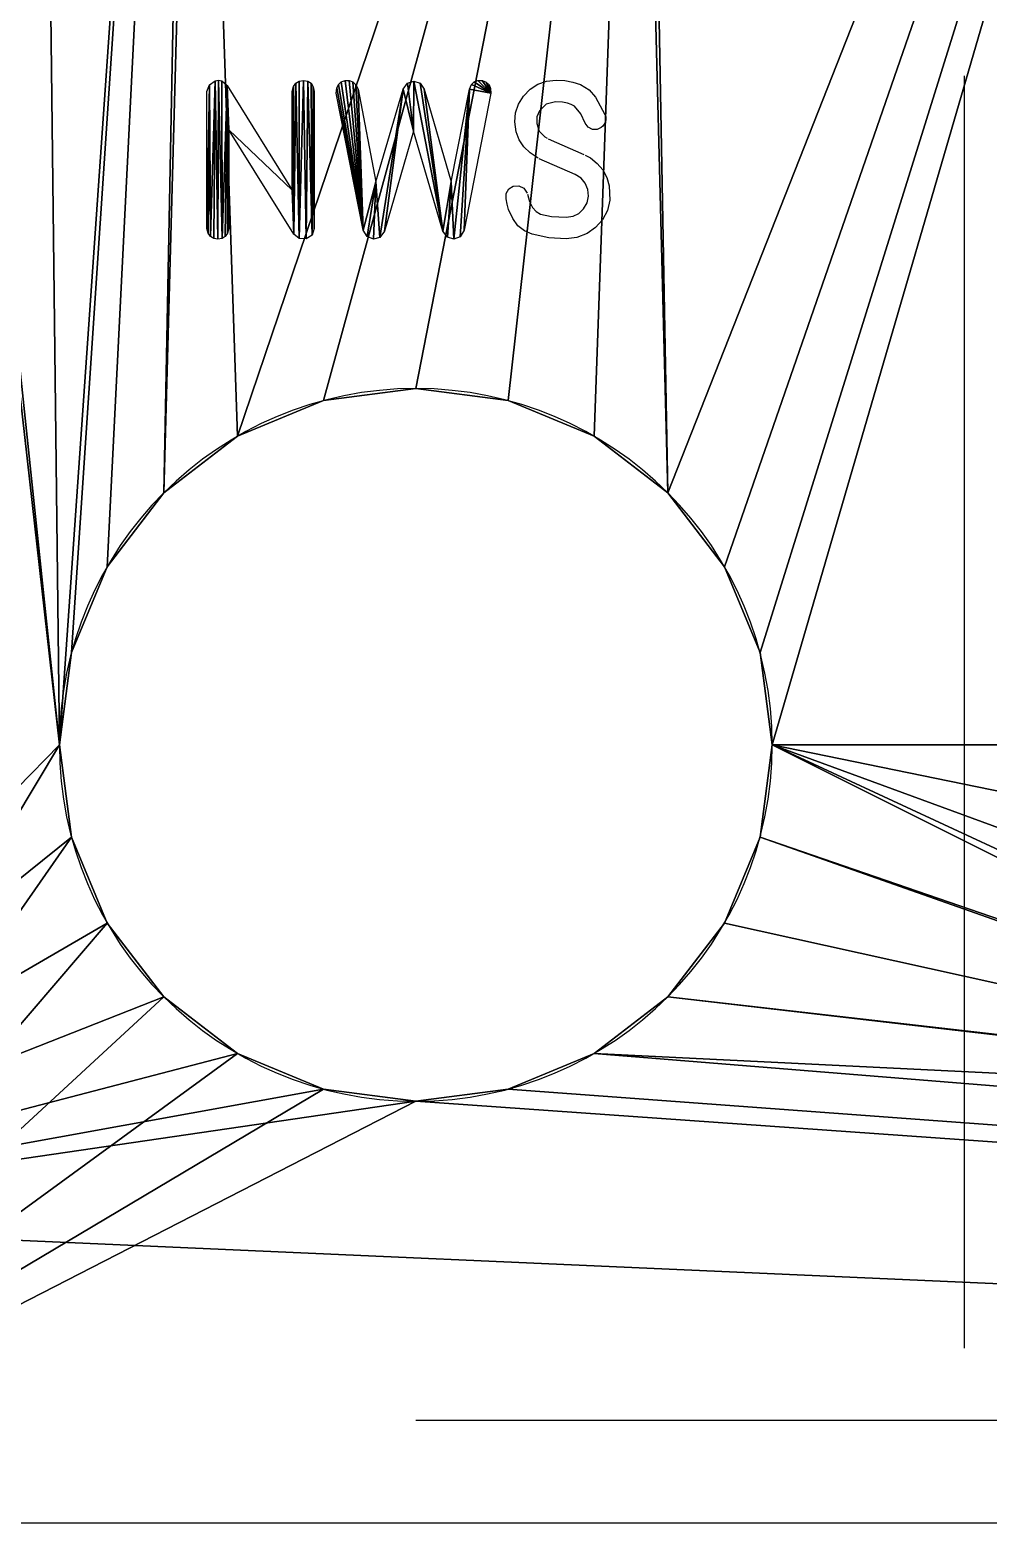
# Model space of a CAD drawing. Extents: x 61 to 207, y 170 to 265.
# Drawn here: x 79.5 to 96.98, y 169.72 to 196.96 of the extents above; entities that cross this region are included whole.
import ezdxf

# ---------------------------------------------------------------- set-up
doc = ezdxf.new("R2010")
doc.units = 0
doc.layers.get('0').update_dxf_attribs({"color": 13, "linetype": 'CONTINUOUS'})

# ---------------------------------------------------------------- blocks, each defined once
blk = doc.blocks.new('NWS')
for p, q in [((0, 2.714, 0.015), (0.048, 2.836, 0.015)), ((0.048, 2.836, 0.015), (0.151, 2.907, 0.015)), ((0.151, 2.907, 0.015), (0.213, 2.919, 0.015)), ((0.213, 2.919, 0.015), (0.269, 2.909, 0.015)), ((0.269, 2.909, 0.015), (0.366, 2.82, 0.015)), ((0.366, 2.82, 0.015), (1.554, 0.912, 0.015)), ((1.554, 2.714, 0.015), (1.577, 2.802, 0.015)), ((1.577, 2.802, 0.015), (1.619, 2.865, 0.015)), ((1.619, 2.865, 0.015), (1.68, 2.902, 0.015)), ((1.68, 2.902, 0.015), (1.76, 2.914, 0.015)), ((1.76, 2.914, 0.015), (1.839, 2.9, 0.015)), ((1.839, 2.9, 0.015), (1.898, 2.863, 0.015)), ((1.898, 2.863, 0.015), (1.936, 2.8, 0.015)), ((1.936, 2.8, 0.015), (1.953, 2.714, 0.015)), ((2.359, 2.681, 0.015), (2.369, 2.771, 0.015)), ((2.369, 2.771, 0.015), (2.4, 2.84, 0.015)), ((2.4, 2.84, 0.015), (2.45, 2.888, 0.015)), ((2.45, 2.888, 0.015), (2.521, 2.914, 0.015)), ((2.521, 2.914, 0.015), (2.596, 2.915, 0.015)), ((2.596, 2.915, 0.015), (2.66, 2.889, 0.015)), ((2.66, 2.889, 0.015), (2.713, 2.836, 0.015)), ((2.713, 2.836, 0.015), (2.755, 2.756, 0.015)), ((2.755, 2.756, 0.015), (3.082, 1.062, 0.015)), ((3.082, 1.062, 0.015), (3.577, 2.756, 0.015)), ((3.577, 2.756, 0.015), (3.656, 2.862, 0.015)), ((3.656, 2.862, 0.015), (3.772, 2.9, 0.015)), ((3.772, 2.9, 0.015), (3.886, 2.866, 0.015)), ((3.886, 2.866, 0.015), (3.96, 2.756, 0.015)), ((3.96, 2.756, 0.015), (4.455, 1.064, 0.015)), ((4.455, 1.064, 0.015), (4.786, 2.756, 0.015)), ((4.786, 2.756, 0.015), (4.823, 2.837, 0.015)), ((4.823, 2.837, 0.015), (4.874, 2.89, 0.015)), ((4.874, 2.89, 0.015), (4.94, 2.915, 0.015)), ((4.94, 2.915, 0.015), (5.019, 2.912, 0.015)), ((5.019, 2.912, 0.015), (5.094, 2.884, 0.015)), ((5.094, 2.884, 0.015), (5.146, 2.836, 0.015)), ((5.146, 2.836, 0.015), (5.174, 2.769, 0.015)), ((5.174, 2.769, 0.015), (5.178, 2.681, 0.015)), ((5.773, 2.629, 0.015), (5.895, 2.755, 0.015)), ((5.895, 2.755, 0.015), (6.036, 2.845, 0.015)), ((6.036, 2.845, 0.015), (6.193, 2.899, 0.015)), ((6.193, 2.899, 0.015), (6.369, 2.917, 0.015)), ((6.369, 2.917, 0.015), (6.525, 2.913, 0.015)), ((6.525, 2.913, 0.015), (6.672, 2.885, 0.015)), ((6.672, 2.885, 0.015), (6.815, 2.839, 0.015)), ((6.815, 2.839, 0.015), (6.972, 2.74, 0.015)), ((6.972, 2.74, 0.015), (7.088, 2.61, 0.015)), ((0, 0.216, 0.015), (0, 2.714, 0.015)), ((1.554, 0.912, 0.015), (1.554, 2.714, 0.015)), ((1.953, 2.714, 0.015), (1.953, 0.216, 0.015)), ((2.849, 0.183, 0.015), (2.359, 2.681, 0.015)), ((5.178, 2.681, 0.015), (4.689, 0.183, 0.015)), ((5.626, 2.323, 0.015), (5.68, 2.481, 0.015)), ((5.68, 2.481, 0.015), (5.773, 2.629, 0.015)), ((6.188, 2.479, 0.015), (6.065, 2.357, 0.015)), ((6.355, 2.521, 0.015), (6.188, 2.479, 0.015)), ((6.485, 2.517, 0.015), (6.355, 2.521, 0.015)), ((6.577, 2.501, 0.015), (6.485, 2.517, 0.015)), ((6.641, 2.478, 0.015), (6.577, 2.501, 0.015)), ((6.702, 2.445, 0.015), (6.641, 2.478, 0.015)), ((7.088, 2.61, 0.015), (7.259, 2.295, 0.015)), ((5.613, 2.156, 0.015), (5.626, 2.323, 0.015)), ((6.018, 2.248, 0.015), (6.014, 2.127, 0.015)), ((6.065, 2.357, 0.015), (6.018, 2.248, 0.015)), ((6.818, 2.303, 0.015), (6.702, 2.445, 0.015)), ((6.897, 2.135, 0.015), (6.818, 2.303, 0.015)), ((7.276, 2.192, 0.015), (7.257, 2.132, 0.015)), ((7.259, 2.295, 0.015), (7.272, 2.258, 0.015)), ((7.272, 2.258, 0.015), (7.276, 2.192, 0.015)), ((1.587, 0.111, 0.015), (0.399, 2.016, 0.015)), ((0.399, 2.016, 0.015), (0.399, 0.216, 0.015)), ((3.768, 1.988, 0.015), (3.238, 0.163, 0.015)), ((4.303, 0.163, 0.015), (3.768, 1.988, 0.015)), ((5.641, 1.979, 0.015), (5.613, 2.156, 0.015)), ((5.695, 1.832, 0.015), (5.641, 1.979, 0.015)), ((6.014, 2.127, 0.015), (6.061, 1.987, 0.015)), ((6.061, 1.987, 0.015), (6.161, 1.883, 0.015)), ((6.954, 2.06, 0.015), (6.897, 2.135, 0.015)), ((7.031, 2.022, 0.015), (6.954, 2.06, 0.015)), ((7.115, 2.019, 0.015), (7.031, 2.022, 0.015)), ((7.192, 2.053, 0.015), (7.115, 2.019, 0.015)), ((7.222, 2.079, 0.015), (7.192, 2.053, 0.015)), ((7.257, 2.132, 0.015), (7.222, 2.079, 0.015)), ((5.779, 1.703, 0.015), (5.695, 1.832, 0.015)), ((5.894, 1.591, 0.015), (5.779, 1.703, 0.015)), ((6.161, 1.883, 0.015), (6.205, 1.858, 0.015)), ((6.222, 1.851, 0.015), (6.876, 1.562, 0.015)), ((6.04, 1.497, 0.015), (5.894, 1.591, 0.015)), ((6.716, 1.199, 0.015), (6.061, 1.486, 0.015)), ((6.898, 1.552, 0.015), (6.924, 1.54, 0.015)), ((6.924, 1.54, 0.015), (6.946, 1.527, 0.015)), ((6.946, 1.527, 0.015), (6.968, 1.513, 0.015)), ((6.968, 1.513, 0.015), (6.992, 1.5, 0.015)), ((6.992, 1.5, 0.015), (7.118, 1.399, 0.015)), ((7.118, 1.399, 0.015), (7.218, 1.281, 0.015)), ((6.823, 1.132, 0.015), (6.716, 1.199, 0.015)), ((6.9, 1.038, 0.015), (6.823, 1.132, 0.015)), ((7.218, 1.281, 0.015), (7.291, 1.145, 0.015)), ((7.291, 1.145, 0.015), (7.338, 0.991, 0.015)), ((5.457, 0.755, 0.015), (5.459, 0.85, 0.015)), ((5.459, 0.85, 0.015), (5.507, 0.934, 0.015)), ((5.507, 0.934, 0.015), (5.587, 0.988, 0.015)), ((5.587, 0.988, 0.015), (5.685, 0.994, 0.015)), ((5.685, 0.994, 0.015), (5.779, 0.948, 0.015)), ((5.779, 0.948, 0.015), (5.84, 0.855, 0.015)), ((5.844, 0.842, 0.015), (5.885, 0.704, 0.015)), ((6.946, 0.924, 0.015), (6.9, 1.038, 0.015)), ((6.958, 0.801, 0.015), (6.946, 0.924, 0.015)), ((7.338, 0.991, 0.015), (7.349, 0.729, 0.015)), ((5.477, 0.656, 0.015), (5.457, 0.755, 0.015)), ((5.502, 0.559, 0.015), (5.477, 0.656, 0.015)), ((5.576, 0.394, 0.015), (5.502, 0.559, 0.015)), ((5.885, 0.704, 0.015), (5.938, 0.597, 0.015)), ((5.938, 0.597, 0.015), (6.003, 0.521, 0.015)), ((6.785, 0.487, 0.015), (6.87, 0.569, 0.015)), ((6.87, 0.569, 0.015), (6.932, 0.682, 0.015)), ((6.932, 0.682, 0.015), (6.958, 0.801, 0.015)), ((7.349, 0.729, 0.015), (7.304, 0.544, 0.015)), ((5.672, 0.264, 0.015), (5.576, 0.394, 0.015)), ((6.003, 0.521, 0.015), (6.081, 0.476, 0.015)), ((6.081, 0.476, 0.015), (6.283, 0.433, 0.015)), ((6.283, 0.433, 0.015), (6.552, 0.422, 0.015)), ((6.552, 0.422, 0.015), (6.679, 0.438, 0.015)), ((6.679, 0.438, 0.015), (6.785, 0.487, 0.015)), ((7.214, 0.373, 0.015), (7.088, 0.229, 0.015)), ((7.304, 0.544, 0.015), (7.214, 0.373, 0.015)), ((0.024, 0.129, 0.015), (0, 0.216, 0.015)), ((0.065, 0.067, 0.015), (0.024, 0.129, 0.015)), ((0.123, 0.03, 0.015), (0.065, 0.067, 0.015)), ((0.199, 0.018, 0.015), (0.123, 0.03, 0.015)), ((0.275, 0.03, 0.015), (0.199, 0.018, 0.015)), ((0.333, 0.067, 0.015), (0.275, 0.03, 0.015)), ((0.375, 0.129, 0.015), (0.333, 0.067, 0.015)), ((0.399, 0.216, 0.015), (0.375, 0.129, 0.015)), ((1.682, 0.028, 0.015), (1.587, 0.111, 0.015)), ((1.81, 0.027, 0.015), (1.682, 0.028, 0.015)), ((1.917, 0.094, 0.015), (1.81, 0.027, 0.015)), ((1.953, 0.216, 0.015), (1.917, 0.094, 0.015)), ((2.924, 0.066, 0.015), (2.849, 0.183, 0.015)), ((3.038, 0.021, 0.015), (2.924, 0.066, 0.015)), ((3.155, 0.051, 0.015), (3.038, 0.021, 0.015)), ((3.238, 0.163, 0.015), (3.155, 0.051, 0.015)), ((4.384, 0.053, 0.015), (4.303, 0.163, 0.015)), ((4.504, 0.021, 0.015), (4.384, 0.053, 0.015)), ((4.62, 0.064, 0.015), (4.504, 0.021, 0.015)), ((4.689, 0.183, 0.015), (4.62, 0.064, 0.015)), ((5.789, 0.169, 0.015), (5.672, 0.264, 0.015)), ((5.928, 0.109, 0.015), (5.789, 0.169, 0.015)), ((6.234, 0.046, 0.015), (5.928, 0.109, 0.015)), ((6.554, 0.025, 0.015), (6.234, 0.046, 0.015)), ((6.746, 0.049, 0.015), (6.554, 0.025, 0.015)), ((6.932, 0.121, 0.015), (6.746, 0.049, 0.015)), ((7.088, 0.229, 0.015), (6.932, 0.121, 0.015))]:
    blk.add_line(p, q)
mesh = blk.add_polyface()
corners = [(1.577, 2.802, 0.015), (1.554, 0.912, 0.015), (1.554, 2.714, 0.015), (0.048, 2.836, 0.015), (0, 0.216, 0.015), (0, 2.714, 0.015), (0.024, 0.129, 0.015), (0.065, 0.067, 0.015), (0.151, 2.907, 0.015), (0.123, 0.03, 0.015), (0.199, 0.018, 0.015), (0.213, 2.919, 0.015), (0.275, 0.03, 0.015), (0.269, 2.909, 0.015), (0.366, 2.82, 0.015), (0.333, 0.067, 0.015), (0.375, 0.129, 0.015), (0.399, 2.016, 0.015), (1.587, 0.111, 0.015), (1.619, 2.865, 0.015), (1.682, 0.028, 0.015), (1.68, 2.902, 0.015), (1.76, 2.914, 0.015), (1.81, 0.027, 0.015), (1.839, 2.9, 0.015), (1.917, 0.094, 0.015), (1.898, 2.863, 0.015), (1.936, 2.8, 0.015), (1.953, 0.216, 0.015), (1.953, 2.714, 0.015), (0.399, 0.216, 0.015)]
mesh.append_faces([[corners[k] for k in face] for face in [(0, 1, 2), (3, 4, 5), (28, 27, 29)]], dxfattribs={"vtx0": -1})
mesh.append_faces([[corners[k] for k in face] for face in [(4, 3, 6), (6, 3, 7), (7, 8, 9), (9, 8, 10), (10, 11, 12), (12, 14, 15), (15, 14, 16), (17, 1, 18), (18, 19, 20), (20, 22, 23), (23, 24, 25), (25, 27, 28)]], dxfattribs={"vtx0": -1, "vtx1": -1})
mesh.append_faces([[corners[k] for k in face] for face in [(16, 14, 17), (18, 1, 0)]], dxfattribs={"vtx0": -1, "vtx1": -1, "vtx2": -1})
mesh.append_faces([[corners[k] for k in face] for face in [(7, 3, 8), (10, 8, 11), (12, 11, 13), (12, 13, 14), (17, 14, 1), (18, 0, 19), (20, 19, 21), (20, 21, 22), (23, 22, 24), (25, 24, 26), (25, 26, 27)]], dxfattribs={"vtx0": -1, "vtx2": -1})
mesh.append_faces([[corners[k] for k in face] for face in [(30, 16, 17)]], dxfattribs={"vtx1": -1})
mesh = blk.add_polyface()
corners = [(2.369, 2.771, 0.015), (2.849, 0.183, 0.015), (2.359, 2.681, 0.015), (2.4, 2.84, 0.015), (2.45, 2.888, 0.015), (2.521, 2.914, 0.015), (2.596, 2.915, 0.015), (2.66, 2.889, 0.015), (2.713, 2.836, 0.015), (2.755, 2.756, 0.015), (3.082, 1.062, 0.015), (2.924, 0.066, 0.015), (3.038, 0.021, 0.015), (3.155, 0.051, 0.015), (3.577, 2.756, 0.015), (3.238, 0.163, 0.015), (3.768, 1.988, 0.015), (3.656, 2.862, 0.015), (3.772, 2.9, 0.015), (4.303, 0.163, 0.015), (3.886, 2.866, 0.015), (3.96, 2.756, 0.015), (4.455, 1.064, 0.015), (4.384, 0.053, 0.015), (4.504, 0.021, 0.015), (4.786, 2.756, 0.015), (4.62, 0.064, 0.015), (4.689, 0.183, 0.015), (5.178, 2.681, 0.015), (4.823, 2.837, 0.015), (4.874, 2.89, 0.015), (4.94, 2.915, 0.015), (5.019, 2.912, 0.015), (5.094, 2.884, 0.015), (5.146, 2.836, 0.015), (5.174, 2.769, 0.015)]
mesh.append_faces([[corners[k] for k in face] for face in [(0, 1, 2), (28, 34, 35)]], dxfattribs={"vtx0": -1})
mesh.append_faces([[corners[k] for k in face] for face in [(1, 10, 11), (11, 10, 12), (12, 10, 13), (13, 14, 15), (15, 14, 16), (16, 18, 19), (19, 22, 23), (23, 22, 24), (24, 25, 26), (26, 25, 27), (27, 25, 28)]], dxfattribs={"vtx0": -1, "vtx1": -1})
mesh.append_faces([[corners[k] for k in face] for face in [(1, 0, 3), (1, 3, 4), (1, 4, 5), (1, 5, 6), (1, 6, 7), (1, 7, 8), (1, 8, 9), (1, 9, 10), (13, 10, 14), (16, 14, 17), (16, 17, 18), (19, 18, 20), (19, 20, 21), (19, 21, 22), (24, 22, 25), (28, 25, 29), (28, 29, 30), (28, 30, 31), (28, 31, 32), (28, 32, 33), (28, 33, 34)]], dxfattribs={"vtx0": -1, "vtx2": -1})
blk = doc.blocks.new('GROUP_2')
for p, q in [((36, 26.396, 2), (36, 3.194, 2)), ((24.318, 20.475, 2), (24.318, 20.475)), ((26, 20.696, 2), (26, 20.696)), ((27.682, 20.475, 2), (27.682, 20.475)), ((22.75, 19.826, 2), (22.75, 19.826)), ((29.25, 19.826, 2), (29.25, 19.826)), ((21.404, 18.793, 2), (21.404, 18.793)), ((30.596, 18.793, 2), (30.596, 18.793)), ((20.371, 17.446, 2), (20.371, 17.446)), ((31.629, 17.446, 2), (31.629, 17.446)), ((19.721, 15.879, 2), (19.721, 15.879)), ((32.279, 15.879, 2), (32.279, 15.879)), ((19.5, 14.196, 2), (19.5, 14.196)), ((32.5, 14.196, 2), (32.5, 14.196)), ((19.721, 12.514, 2), (19.721, 12.514)), ((32.279, 12.514, 2), (32.279, 12.514)), ((20.371, 10.946, 2), (20.371, 10.946)), ((31.629, 10.946, 2), (31.629, 10.946)), ((21.404, 9.6, 2), (21.404, 9.6)), ((30.596, 9.6, 2), (30.596, 9.6)), ((22.75, 8.567, 2), (22.75, 8.567)), ((29.25, 8.567, 2), (29.25, 8.567)), ((24.318, 7.918, 2), (24.318, 7.918)), ((27.682, 7.918, 2), (27.682, 7.918)), ((26, 7.696, 2), (26, 7.696)), ((26, 1.876, 2), (47, 1.876, 2)), ((135, 0.006), (11, 0)), ((135, 0.006, 2), (11, 0, 2))]:
    blk.add_line(p, q)
at = {"extrusion": (0, 0, -1)}
for centre in [(-26, 14.196, -2), (-26, 14.196)]:
    blk.add_circle(centre, 6.5, dxfattribs=at)
at = {"color": 7}
blk.add_blockref('NWS', (22.191, 23.401, 2), dxfattribs=at)
mesh = blk.add_polyface()
corners = [(19, 56.813), (22.017, 50.296), (19.5, 14.196), (96, 56.813), (19.721, 15.879), (20.371, 17.446), (21.404, 18.793), (30.017, 50.296), (43.017, 50.296), (30.017, 41.296), (30.596, 18.793), (31.629, 17.446), (32.279, 15.879), (40.721, 15.879), (41.371, 17.446), (42.404, 18.793), (11, 95.013), (19, 82.813), (5.5, 84.006), (0, 10.999), (0, 83.999), (5.5, 10.999), (6.924, 84.194), (6.924, 10.812), (8.25, 10.263), (8.25, 84.743), (9.389, 9.389), (9.389, 85.617), (10.263, 8.25), (10.263, 86.756), (10.813, 6.923), (10.813, 88.083), (11, 5.5), (11, 89.506), (11, 0), (43.017, 42.296), (22.017, 41.296), (22.75, 19.826)]
mesh.append_faces([[corners[k] for k in face] for face in [(18, 19, 20)]], dxfattribs={"vtx0": -1})
mesh.append_faces([[corners[k] for k in face] for face in [(4, 1, 5), (5, 1, 6), (7, 8, 9), (10, 8, 11), (11, 8, 12), (13, 8, 14), (14, 8, 15), (19, 18, 21), (21, 22, 23), (23, 22, 24), (24, 25, 26), (26, 27, 28), (28, 29, 30), (30, 31, 32), (32, 16, 34), (35, 15, 8), (36, 6, 1)]], dxfattribs={"vtx0": -1, "vtx1": -1})
mesh.append_faces([[corners[k] for k in face] for face in [(0, 1, 2), (9, 8, 10), (34, 16, 2), (2, 16, 0)]], dxfattribs={"vtx0": -1, "vtx1": -1, "vtx2": -1})
mesh.append_faces([[corners[k] for k in face] for face in [(1, 0, 3), (16, 17, 0), (21, 18, 22), (24, 22, 25), (26, 25, 27), (28, 27, 29), (30, 29, 31), (32, 31, 33), (32, 33, 16), (37, 36, 9)]], dxfattribs={"vtx0": -1, "vtx2": -1})
at = {"color": 250}
mesh = blk.add_polyface(dxfattribs=at)
corners = [(22.017, 41.296, 2), (22.75, 19.826, 2), (30.017, 41.296, 2), (30.596, 18.793, 2), (30.017, 50.296, 2), (43.017, 42.296, 2), (43.75, 19.826, 2), (51.017, 42.296, 2), (19, 56.813, 2), (22.017, 50.296, 2), (96, 56.813, 2), (19.5, 14.196, 2), (19.721, 15.879, 2), (20.371, 17.446, 2), (21.404, 18.793, 2), (43.017, 50.296, 2), (31.629, 17.446, 2), (32.279, 15.879, 2), (40.721, 15.879, 2), (41.371, 17.446, 2), (42.404, 18.793, 2), (11, 5.5, 2), (11, 89.506, 2), (11, 95.013, 2), (19, 82.813, 2), (0, 10.999, 2), (5.5, 84.006, 2), (0, 83.999, 2), (5.5, 10.999, 2), (6.924, 84.194, 2), (6.924, 10.812, 2), (8.25, 10.263, 2), (8.25, 84.743, 2), (9.389, 9.389, 2), (9.389, 85.617, 2), (10.263, 8.25, 2), (10.263, 86.756, 2), (10.813, 6.923, 2), (10.813, 88.083, 2)]
mesh.append_faces([[corners[k] for k in face] for face in [(25, 26, 27)]], dxfattribs={"vtx0": -1, "color": 250})
mesh.append_faces([[corners[k] for k in face] for face in [(0, 1, 2), (2, 3, 4), (5, 6, 7), (8, 9, 10), (9, 14, 0), (15, 20, 5), (22, 11, 23), (24, 23, 8), (26, 28, 29), (29, 31, 32), (32, 33, 34), (34, 35, 36), (36, 37, 38), (38, 21, 22)]], dxfattribs={"vtx0": -1, "vtx1": -1, "color": 250})
mesh.append_faces([[corners[k] for k in face] for face in [(9, 8, 11), (15, 4, 3), (21, 11, 22), (23, 11, 8)]], dxfattribs={"vtx0": -1, "vtx1": -1, "vtx2": -1, "color": 250})
mesh.append_faces([[corners[k] for k in face] for face in [(9, 12, 13), (9, 13, 14), (15, 3, 16), (15, 16, 17), (15, 18, 19), (15, 19, 20), (26, 25, 28), (29, 28, 30), (29, 30, 31), (32, 31, 33), (34, 33, 35), (36, 35, 37), (38, 37, 21)]], dxfattribs={"vtx0": -1, "vtx2": -1, "color": 250})
mesh = blk.add_polyface()
corners = [(22.017, 50.296), (96, 56.813), (30.017, 50.296), (43.017, 50.296), (51.017, 50.296), (64.017, 50.296), (51.017, 42.296), (51.596, 18.793), (52.629, 17.446), (53.279, 15.879), (61.721, 15.879), (62.371, 17.446), (63.404, 18.793), (72.017, 50.296), (85, 50.296), (72.017, 42.296), (72.596, 18.793), (73.629, 17.446), (74.279, 15.879), (82.721, 15.879), (83.371, 17.446), (84.404, 18.793), (19, 82.813), (11, 95.013), (135, 95.011), (96, 82.813), (85, 42.296), (85.75, 19.826), (93.017, 42.296), (87.318, 20.475), (89, 20.696), (64.017, 42.296), (64.75, 19.826), (66.318, 20.475), (68, 20.696), (69.682, 20.475), (71.25, 19.826), (43.75, 19.826), (43.017, 42.296), (45.318, 20.475), (47, 20.696), (48.682, 20.475), (50.25, 19.826)]
mesh.append_faces([[corners[k] for k in face] for face in [(0, 1, 2), (3, 1, 4), (4, 5, 6), (7, 5, 8), (8, 5, 9), (10, 5, 11), (11, 5, 12), (5, 1, 13), (13, 14, 15), (16, 14, 17), (17, 14, 18), (19, 14, 20), (20, 14, 21), (22, 24, 25), (26, 21, 14), (29, 28, 30), (31, 12, 5), (33, 15, 34), (34, 15, 35), (35, 15, 36), (37, 6, 39), (39, 6, 40), (40, 6, 41), (41, 6, 42)]], dxfattribs={"vtx0": -1, "vtx1": -1})
mesh.append_faces([[corners[k] for k in face] for face in [(2, 1, 3), (4, 1, 5), (6, 5, 7), (13, 1, 14), (15, 14, 16)]], dxfattribs={"vtx0": -1, "vtx1": -1, "vtx2": -1})
mesh.append_faces([[corners[k] for k in face] for face in [(22, 23, 24), (27, 26, 28), (32, 31, 15), (37, 38, 6)]], dxfattribs={"vtx0": -1, "vtx2": -1})
mesh = blk.add_polyface(dxfattribs=at)
corners = [(51.017, 42.296, 2), (45.318, 20.475, 2), (47, 20.696, 2), (48.682, 20.475, 2), (50.25, 19.826, 2), (51.596, 18.793, 2), (51.017, 50.296, 2), (64.017, 42.296, 2), (64.75, 19.826, 2), (72.017, 42.296, 2), (66.318, 20.475, 2), (68, 20.696, 2), (69.682, 20.475, 2), (71.25, 19.826, 2), (72.596, 18.793, 2), (72.017, 50.296, 2), (85, 42.296, 2), (85.75, 19.826, 2), (93.017, 42.296, 2), (87.318, 20.475, 2), (89, 20.696, 2), (96, 56.813, 2), (22.017, 50.296, 2), (30.017, 50.296, 2), (43.017, 50.296, 2), (64.017, 50.296, 2), (52.629, 17.446, 2), (53.279, 15.879, 2), (61.721, 15.879, 2), (62.371, 17.446, 2), (63.404, 18.793, 2), (85, 50.296, 2), (73.629, 17.446, 2), (74.279, 15.879, 2), (82.721, 15.879, 2), (83.371, 17.446, 2), (84.404, 18.793, 2), (11, 95.013, 2), (19, 82.813, 2), (124.235, 95.011, 2), (96, 82.813, 2)]
mesh.append_faces([[corners[k] for k in face] for face in [(0, 5, 6), (7, 8, 9), (9, 14, 15), (16, 17, 18), (25, 30, 7), (31, 36, 16), (37, 38, 39)]], dxfattribs={"vtx0": -1, "vtx1": -1, "color": 250})
mesh.append_faces([[corners[k] for k in face] for face in [(21, 23, 24), (21, 6, 25), (25, 6, 5), (21, 15, 31), (31, 15, 14)]], dxfattribs={"vtx0": -1, "vtx1": -1, "vtx2": -1, "color": 250})
mesh.append_faces([[corners[k] for k in face] for face in [(0, 1, 2), (0, 2, 3), (0, 3, 4), (9, 8, 10), (9, 10, 11), (9, 11, 12), (9, 12, 13), (18, 17, 19), (18, 19, 20), (21, 22, 23), (21, 24, 6), (25, 5, 26), (25, 26, 27), (25, 28, 29), (25, 29, 30), (21, 25, 15), (31, 14, 32), (31, 32, 33), (31, 34, 35), (31, 35, 36), (39, 38, 40)]], dxfattribs={"vtx0": -1, "vtx2": -1, "color": 250})
mesh = blk.add_polyface()
corners = [(19.5, 14.196), (22.017, 50.296), (19.721, 15.879), (32.279, 15.879), (43.017, 50.296), (32.5, 14.196), (40.5, 14.196), (40.721, 15.879), (53.279, 15.879), (64.017, 50.296), (53.5, 14.196), (61.5, 14.196), (61.721, 15.879), (74.279, 15.879), (85, 50.296), (74.5, 14.196), (82.5, 14.196), (82.721, 15.879), (11, 0), (19.721, 12.514), (20.371, 10.946), (21.404, 9.6), (22.75, 8.567), (24.318, 7.918), (26, 7.696), (135, 0.006), (27.682, 7.918), (29.25, 8.567), (47, 7.696), (30.596, 9.6), (45.318, 7.918), (31.629, 10.946), (32.279, 12.514), (43.75, 8.567), (42.404, 9.6), (41.371, 10.946), (40.721, 12.514), (48.682, 7.918), (50.25, 8.567), (68, 7.696), (51.596, 9.6), (66.318, 7.918), (52.629, 10.946), (53.279, 12.514), (64.75, 8.567), (63.404, 9.6), (62.371, 10.946), (61.721, 12.514), (87.318, 7.918), (72.596, 9.6), (73.629, 10.946), (74.279, 12.514), (85.75, 8.567), (84.404, 9.6), (83.371, 10.946), (82.721, 12.514), (84.404, 18.793), (85, 42.296), (85.75, 19.826), (93.017, 42.296), (87.318, 20.475), (63.404, 18.793), (64.017, 42.296), (64.75, 19.826), (72.017, 42.296), (66.318, 20.475), (71.25, 19.826), (72.596, 18.793), (42.404, 18.793), (43.017, 42.296), (43.75, 19.826), (50.25, 19.826), (51.017, 42.296), (51.596, 18.793), (21.404, 18.793), (22.017, 41.296), (22.75, 19.826), (30.017, 41.296), (24.318, 20.475), (26, 20.696), (27.682, 20.475), (29.25, 19.826), (30.596, 18.793)]
mesh.append_faces([[corners[k] for k in face] for face in [(0, 1, 2), (3, 4, 5), (6, 4, 7), (8, 9, 10), (11, 9, 12), (13, 14, 15), (16, 14, 17), (18, 24, 25), (28, 29, 30), (30, 32, 33), (33, 5, 34), (34, 5, 35), (35, 5, 36), (36, 5, 6), (39, 40, 41), (41, 43, 44), (44, 10, 45), (45, 10, 46), (46, 10, 47), (47, 10, 11), (48, 51, 52), (52, 15, 53), (53, 15, 54), (54, 15, 55), (55, 15, 16), (56, 57, 58), (58, 59, 60), (61, 62, 63), (63, 64, 65), (66, 64, 67), (68, 69, 70), (71, 72, 73), (74, 75, 76), (76, 77, 78), (78, 77, 79), (79, 77, 80), (80, 77, 81), (81, 77, 82)]], dxfattribs={"vtx0": -1, "vtx1": -1})
mesh.append_faces([[corners[k] for k in face] for face in [(5, 4, 6), (10, 9, 11), (15, 14, 16), (25, 27, 28), (25, 38, 39)]], dxfattribs={"vtx0": -1, "vtx1": -1, "vtx2": -1})
mesh.append_faces([[corners[k] for k in face] for face in [(18, 0, 19), (18, 19, 20), (18, 20, 21), (18, 21, 22), (18, 22, 23), (18, 23, 24), (25, 24, 26), (25, 26, 27), (28, 27, 29), (30, 29, 31), (30, 31, 32), (33, 32, 5), (25, 28, 37), (25, 37, 38), (39, 38, 40), (41, 40, 42), (41, 42, 43), (44, 43, 10), (48, 49, 50), (48, 50, 51), (52, 51, 15)]], dxfattribs={"vtx0": -1, "vtx2": -1})
mesh = blk.add_polyface(dxfattribs=at)
corners = [(22.75, 19.826, 2), (22.017, 41.296, 2), (21.404, 18.793, 2), (30.017, 41.296, 2), (24.318, 20.475, 2), (26, 20.696, 2), (27.682, 20.475, 2), (29.25, 19.826, 2), (30.596, 18.793, 2), (43.75, 19.826, 2), (43.017, 42.296, 2), (42.404, 18.793, 2), (51.017, 42.296, 2), (45.318, 20.475, 2), (50.25, 19.826, 2), (51.596, 18.793, 2), (22.017, 50.296, 2), (19.5, 14.196, 2), (19.721, 15.879, 2), (43.017, 50.296, 2), (32.279, 15.879, 2), (32.5, 14.196, 2), (40.5, 14.196, 2), (40.721, 15.879, 2), (135, 0.006, 2), (11, 5.5, 2), (11, 0, 2), (26, 7.696, 2), (24.318, 7.918, 2), (22.75, 8.567, 2), (21.404, 9.6, 2), (20.371, 10.946, 2), (19.721, 12.514, 2), (29.25, 8.567, 2), (47, 7.696, 2), (30.596, 9.6, 2), (45.318, 7.918, 2), (31.629, 10.946, 2), (32.279, 12.514, 2), (43.75, 8.567, 2), (42.404, 9.6, 2), (41.371, 10.946, 2), (40.721, 12.514, 2), (50.25, 8.567, 2), (68, 7.696, 2), (51.596, 9.6, 2), (66.318, 7.918, 2), (52.629, 10.946, 2)]
mesh.append_faces([[corners[k] for k in face] for face in [(24, 25, 26)]], dxfattribs={"vtx0": -1, "color": 250})
mesh.append_faces([[corners[k] for k in face] for face in [(0, 1, 2), (9, 10, 11), (33, 34, 35), (35, 36, 37), (37, 36, 38), (38, 39, 21), (43, 44, 45), (45, 46, 47)]], dxfattribs={"vtx0": -1, "vtx1": -1, "color": 250})
mesh.append_faces([[corners[k] for k in face] for face in [(19, 21, 22)]], dxfattribs={"vtx0": -1, "vtx1": -1, "vtx2": -1, "color": 250})
mesh.append_faces([[corners[k] for k in face] for face in [(3, 0, 4), (3, 4, 5), (3, 5, 6), (3, 6, 7), (3, 7, 8), (12, 9, 13), (12, 14, 15), (16, 17, 18), (19, 20, 21), (19, 22, 23), (25, 27, 28), (25, 28, 29), (25, 29, 30), (25, 30, 31), (25, 31, 32), (25, 32, 17), (35, 34, 36), (38, 36, 39), (21, 39, 40), (21, 40, 41), (21, 41, 42), (21, 42, 22)]], dxfattribs={"vtx0": -1, "vtx2": -1, "color": 250})
mesh = blk.add_polyface(dxfattribs=at)
corners = [(64.75, 19.826, 2), (64.017, 42.296, 2), (63.404, 18.793, 2), (72.017, 42.296, 2), (71.25, 19.826, 2), (72.596, 18.793, 2), (85.75, 19.826, 2), (85, 42.296, 2), (84.404, 18.793, 2), (64.017, 50.296, 2), (53.279, 15.879, 2), (53.5, 14.196, 2), (61.5, 14.196, 2), (61.721, 15.879, 2), (85, 50.296, 2), (74.279, 15.879, 2), (74.5, 14.196, 2), (82.5, 14.196, 2), (82.721, 15.879, 2), (11, 5.5, 2), (135, 0.006, 2), (26, 7.696, 2), (27.682, 7.918, 2), (29.25, 8.567, 2), (47, 7.696, 2), (48.682, 7.918, 2), (50.25, 8.567, 2), (68, 7.696, 2), (51.596, 9.6, 2), (66.318, 7.918, 2), (52.629, 10.946, 2), (53.279, 12.514, 2), (64.75, 8.567, 2), (63.404, 9.6, 2), (62.371, 10.946, 2), (61.721, 12.514, 2), (69.682, 7.918, 2), (72.596, 9.6, 2), (87.318, 7.918, 2), (73.629, 10.946, 2), (74.279, 12.514, 2), (85.75, 8.567, 2), (84.404, 9.6, 2), (83.371, 10.946, 2), (82.721, 12.514, 2)]
mesh.append_faces([[corners[k] for k in face] for face in [(0, 1, 2), (6, 7, 8), (21, 20, 22), (22, 20, 23), (24, 20, 25), (25, 20, 26), (30, 29, 31), (31, 32, 11), (27, 20, 36), (37, 38, 39), (39, 38, 40), (40, 41, 16)]], dxfattribs={"vtx0": -1, "vtx1": -1, "color": 250})
mesh.append_faces([[corners[k] for k in face] for face in [(9, 11, 12), (14, 16, 17), (19, 20, 21), (23, 20, 24), (26, 20, 27)]], dxfattribs={"vtx0": -1, "vtx1": -1, "vtx2": -1, "color": 250})
mesh.append_faces([[corners[k] for k in face] for face in [(3, 4, 5), (9, 10, 11), (9, 12, 13), (14, 15, 16), (14, 17, 18), (28, 27, 29), (31, 29, 32), (11, 32, 33), (11, 33, 34), (11, 34, 35), (11, 35, 12), (40, 38, 41), (16, 41, 42), (16, 42, 43), (16, 43, 44), (16, 44, 17)]], dxfattribs={"vtx0": -1, "vtx2": -1, "color": 250})
mesh = blk.add_polyface()
corners = [(24.318, 20.475, 2), (22.75, 19.826), (24.318, 20.475), (22.75, 19.826, 2)]
mesh.append_faces([[corners[k] for k in face] for face in [(0, 1, 2), (1, 0, 3)]], dxfattribs={"vtx0": -1})
mesh = blk.add_polyface()
corners = [(26, 20.696, 2), (24.318, 20.475), (26, 20.696), (24.318, 20.475, 2)]
mesh.append_faces([[corners[k] for k in face] for face in [(0, 1, 2), (1, 0, 3)]], dxfattribs={"vtx0": -1})
mesh = blk.add_polyface()
corners = [(27.682, 20.475, 2), (26, 20.696), (27.682, 20.475), (26, 20.696, 2)]
mesh.append_faces([[corners[k] for k in face] for face in [(0, 1, 2), (1, 0, 3)]], dxfattribs={"vtx0": -1})
mesh = blk.add_polyface()
corners = [(29.25, 19.826, 2), (27.682, 20.475), (29.25, 19.826), (27.682, 20.475, 2)]
mesh.append_faces([[corners[k] for k in face] for face in [(0, 1, 2), (1, 0, 3)]], dxfattribs={"vtx0": -1})
mesh = blk.add_polyface()
corners = [(22.75, 19.826, 2), (21.404, 18.793), (22.75, 19.826), (21.404, 18.793, 2)]
mesh.append_faces([[corners[k] for k in face] for face in [(0, 1, 2), (1, 0, 3)]], dxfattribs={"vtx0": -1})
mesh = blk.add_polyface()
corners = [(30.596, 18.793, 2), (29.25, 19.826), (30.596, 18.793), (29.25, 19.826, 2)]
mesh.append_faces([[corners[k] for k in face] for face in [(0, 1, 2), (1, 0, 3)]], dxfattribs={"vtx0": -1})
mesh = blk.add_polyface()
corners = [(21.404, 18.793), (20.371, 17.446, 2), (20.371, 17.446), (21.404, 18.793, 2)]
mesh.append_faces([[corners[k] for k in face] for face in [(0, 1, 2), (1, 0, 3)]], dxfattribs={"vtx0": -1})
mesh = blk.add_polyface()
corners = [(30.596, 18.793, 2), (31.629, 17.446), (31.629, 17.446, 2), (30.596, 18.793)]
mesh.append_faces([[corners[k] for k in face] for face in [(0, 1, 2), (1, 0, 3)]], dxfattribs={"vtx0": -1})
mesh = blk.add_polyface()
corners = [(20.371, 17.446), (19.721, 15.879, 2), (19.721, 15.879), (20.371, 17.446, 2)]
mesh.append_faces([[corners[k] for k in face] for face in [(0, 1, 2), (1, 0, 3)]], dxfattribs={"vtx0": -1})
mesh = blk.add_polyface()
corners = [(31.629, 17.446, 2), (32.279, 15.879), (32.279, 15.879, 2), (31.629, 17.446)]
mesh.append_faces([[corners[k] for k in face] for face in [(0, 1, 2), (1, 0, 3)]], dxfattribs={"vtx0": -1})
mesh = blk.add_polyface()
corners = [(19.721, 15.879), (19.5, 14.196, 2), (19.5, 14.196), (19.721, 15.879, 2)]
mesh.append_faces([[corners[k] for k in face] for face in [(0, 1, 2), (1, 0, 3)]], dxfattribs={"vtx0": -1})
mesh = blk.add_polyface()
corners = [(32.279, 15.879, 2), (32.5, 14.196), (32.5, 14.196, 2), (32.279, 15.879)]
mesh.append_faces([[corners[k] for k in face] for face in [(0, 1, 2), (1, 0, 3)]], dxfattribs={"vtx0": -1})
mesh = blk.add_polyface()
corners = [(19.5, 14.196), (19.721, 12.514, 2), (19.721, 12.514), (19.5, 14.196, 2)]
mesh.append_faces([[corners[k] for k in face] for face in [(0, 1, 2), (1, 0, 3)]], dxfattribs={"vtx0": -1})
mesh = blk.add_polyface()
corners = [(32.5, 14.196, 2), (32.279, 12.514), (32.279, 12.514, 2), (32.5, 14.196)]
mesh.append_faces([[corners[k] for k in face] for face in [(0, 1, 2), (1, 0, 3)]], dxfattribs={"vtx0": -1})
mesh = blk.add_polyface()
corners = [(19.721, 12.514), (20.371, 10.946, 2), (20.371, 10.946), (19.721, 12.514, 2)]
mesh.append_faces([[corners[k] for k in face] for face in [(0, 1, 2), (1, 0, 3)]], dxfattribs={"vtx0": -1})
mesh = blk.add_polyface()
corners = [(32.279, 12.514, 2), (31.629, 10.946), (31.629, 10.946, 2), (32.279, 12.514)]
mesh.append_faces([[corners[k] for k in face] for face in [(0, 1, 2), (1, 0, 3)]], dxfattribs={"vtx0": -1})
mesh = blk.add_polyface()
corners = [(20.371, 10.946), (21.404, 9.6, 2), (21.404, 9.6), (20.371, 10.946, 2)]
mesh.append_faces([[corners[k] for k in face] for face in [(0, 1, 2), (1, 0, 3)]], dxfattribs={"vtx0": -1})
mesh = blk.add_polyface()
corners = [(31.629, 10.946, 2), (30.596, 9.6), (30.596, 9.6, 2), (31.629, 10.946)]
mesh.append_faces([[corners[k] for k in face] for face in [(0, 1, 2), (1, 0, 3)]], dxfattribs={"vtx0": -1})
mesh = blk.add_polyface()
corners = [(21.404, 9.6, 2), (22.75, 8.567), (21.404, 9.6), (22.75, 8.567, 2)]
mesh.append_faces([[corners[k] for k in face] for face in [(0, 1, 2), (1, 0, 3)]], dxfattribs={"vtx0": -1})
mesh = blk.add_polyface()
corners = [(29.25, 8.567, 2), (30.596, 9.6), (29.25, 8.567), (30.596, 9.6, 2)]
mesh.append_faces([[corners[k] for k in face] for face in [(0, 1, 2), (1, 0, 3)]], dxfattribs={"vtx0": -1})
mesh = blk.add_polyface()
corners = [(22.75, 8.567, 2), (24.318, 7.918), (22.75, 8.567), (24.318, 7.918, 2)]
mesh.append_faces([[corners[k] for k in face] for face in [(0, 1, 2), (1, 0, 3)]], dxfattribs={"vtx0": -1})
mesh = blk.add_polyface()
corners = [(27.682, 7.918, 2), (29.25, 8.567), (27.682, 7.918), (29.25, 8.567, 2)]
mesh.append_faces([[corners[k] for k in face] for face in [(0, 1, 2), (1, 0, 3)]], dxfattribs={"vtx0": -1})
mesh = blk.add_polyface()
corners = [(24.318, 7.918, 2), (26, 7.696), (24.318, 7.918), (26, 7.696, 2)]
mesh.append_faces([[corners[k] for k in face] for face in [(0, 1, 2), (1, 0, 3)]], dxfattribs={"vtx0": -1})
mesh = blk.add_polyface()
corners = [(26, 7.696, 2), (27.682, 7.918), (26, 7.696), (27.682, 7.918, 2)]
mesh.append_faces([[corners[k] for k in face] for face in [(0, 1, 2), (1, 0, 3)]], dxfattribs={"vtx0": -1})
mesh = blk.add_polyface()
corners = [(135, 0.006, 2), (11, 0), (135, 0.006), (11, 0, 2)]
mesh.append_faces([[corners[k] for k in face] for face in [(0, 1, 2), (1, 0, 3)]], dxfattribs={"vtx0": -1})

msp = doc.modelspace()

# ---------------------------------------------------------------- block references
at = {"color": 7}
msp.add_blockref('GROUP_2', (60.539, 169.721), dxfattribs=at)

doc.saveas('drawing.dxf')
